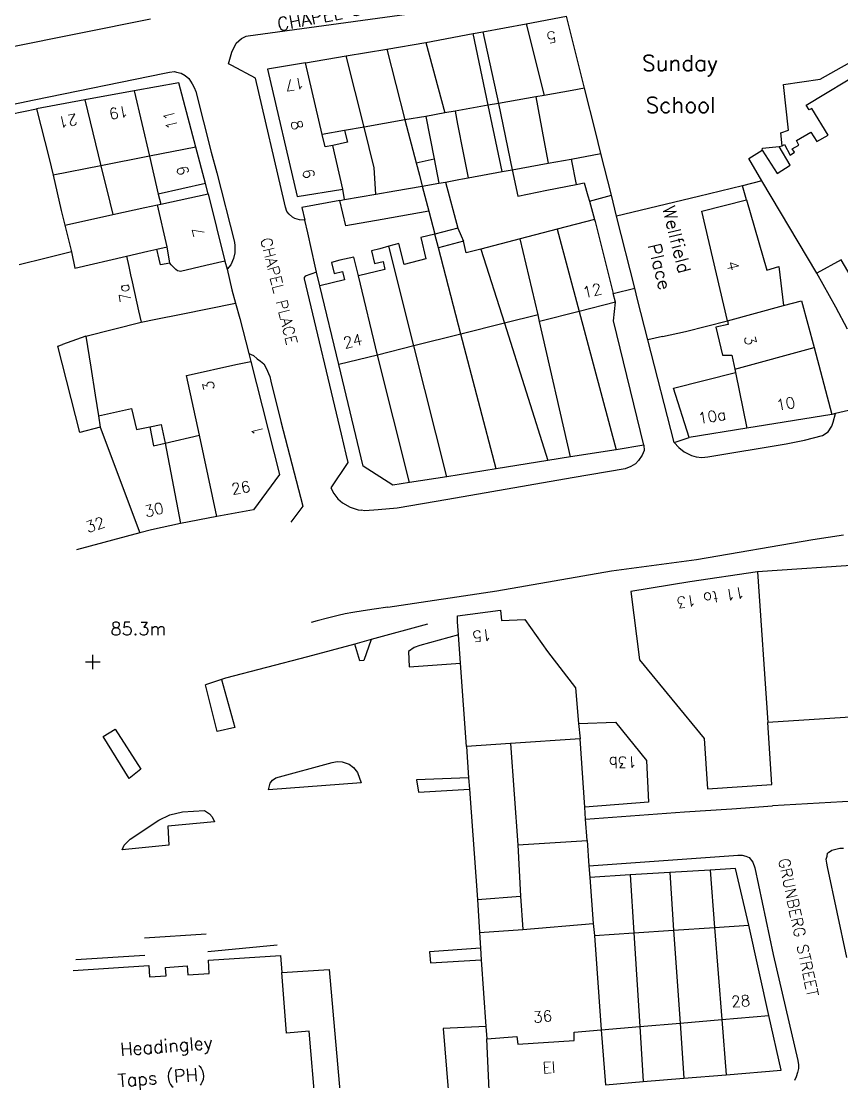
# Model space of a CAD drawing. Extents: x 427500 to 429848, y 434500 to 436505.
# Drawn here: x 427753.8 to 427842.2, y 436107.7 to 436221.8 of the extents above; entities that cross this region are included whole.
import ezdxf

# ---------------------------------------------------------------- set-up
doc = ezdxf.new("R2010")
doc.units = 0
doc.layers.add('LPTIP_Ex_Base', color=8, linetype='Continuous')
doc.styles.add('MtXpl_Romans', font='romans__.ttf')

msp = doc.modelspace()

# ---------------------------------------------------------------- linework, layer by layer
at = {"layer": 'LPTIP_Ex_Base', "color": 251, "true_color": 0x636466}
for p, q in [((427767.75, 436222.05), (427752.4, 436218.95)), ((427808.19, 436221.54), (427812.55, 436222.35)), ((427814.48, 436214.61), (427812.55, 436222.35)), ((427803.53, 436220.68), (427808.19, 436221.54)), ((427808.19, 436221.54), (427810.15, 436213.84)), ((427776.98, 436219.45), (427777.54, 436219.96)), ((427777.54, 436219.96), (427778.07, 436220.22)), ((427778.07, 436220.22), (427778.29, 436220.25)), ((427797.4, 436219.55), (427802.48, 436220.49)), ((427802.48, 436220.49), (427803.53, 436220.68)), ((427804.11, 436212.78), (427802.48, 436220.49)), ((427803.53, 436220.68), (427805.23, 436212.98)), ((427776.51, 436218.49), (427776.98, 436219.45)), ((427788.83, 436218.09), (427793.19, 436218.83)), ((427793.19, 436218.83), (427797.4, 436219.55)), ((427793.19, 436218.83), (427795.15, 436211.2)), ((427797.4, 436219.55), (427799.44, 436211.96)), ((427839.85, 436215.6), (427845.74, 436218.9)), ((427776.17, 436217.23), (427776.51, 436218.49)), ((427784.45, 436217.35), (427788.83, 436218.09)), ((427790.75, 436210.43), (427788.83, 436218.09)), ((427769.25, 436216.25), (427769.8, 436216.35)), ((427769.8, 436216.35), (427770.35, 436216.4)), ((427770.35, 436216.4), (427770.55, 436216.35)), ((427770.55, 436216.35), (427771.05, 436216.25)), ((427776.5, 436217.05), (427776.17, 436217.23)), ((427779.08, 436215.71), (427776.5, 436217.05)), ((427784.45, 436217.35), (427780.35, 436216.65)), ((427780.35, 436216.65), (427783.54, 436202.96)), ((427786.24, 436209.63), (427784.45, 436217.35)), ((427838.35, 436212.8), (427845.9, 436217.35)), ((427755.25, 436213.35), (427769.25, 436216.25)), ((427770.8, 436215.2), (427765.99, 436214.32)), ((427772.65, 436208.26), (427770.8, 436215.2)), ((427771.05, 436216.25), (427771.5, 436216)), ((427771.5, 436216), (427771.9, 436215.65)), ((427771.9, 436215.65), (427772.25, 436215.1)), ((427782.2, 436202.3), (427779.08, 436215.71)), ((427835.9, 436215), (427839.85, 436215.6)), ((427765.99, 436214.32), (427760.7, 436213.35)), ((427765.99, 436214.32), (427767.64, 436207.3)), ((427772.25, 436215.1), (427772.45, 436214.7)), ((427772.45, 436214.7), (427772.65, 436214.25)), ((427772.65, 436214.25), (427774.3, 436207.75)), ((427813.14, 436214.37), (427810.15, 436213.84)), ((427814.48, 436214.61), (427813.14, 436214.37)), ((427815.65, 436209.96), (427814.48, 436214.61)), ((427836.45, 436210.1), (427835.9, 436215)), ((427748.2, 436211.9), (427755.25, 436213.35)), ((427760.7, 436213.35), (427755.5, 436212.4)), ((427760.7, 436213.35), (427762.42, 436206.27)), ((427805.23, 436212.98), (427804.11, 436212.78)), ((427809.24, 436213.68), (427805.23, 436212.98)), ((427805.23, 436212.98), (427806.68, 436205.85)), ((427810.15, 436213.84), (427809.24, 436213.68)), ((427809.24, 436213.68), (427810.1, 436209.03)), ((427732.07, 436207.52), (427755.5, 436212.4)), ((427755.5, 436212.4), (427756.86, 436207.05)), ((427799.44, 436211.96), (427797.39, 436211.59)), ((427800.54, 436212.15), (427799.44, 436211.96)), ((427804.11, 436212.78), (427800.54, 436212.15)), ((427800.54, 436212.15), (427800.82, 436210.74)), ((427804.4, 436211.42), (427804.11, 436212.78)), ((427838.65, 436212.3), (427838.35, 436212.8)), ((427838.95, 436212.45), (427838.65, 436212.3)), ((427840.7, 436209.55), (427838.95, 436212.45)), ((427795.15, 436211.2), (427790.75, 436210.43)), ((427797.39, 436211.59), (427795.15, 436211.2)), ((427795.15, 436211.2), (427796.35, 436206.6)), ((427797.39, 436211.59), (427798.3, 436207.01)), ((427800.82, 436210.74), (427801.43, 436207.67)), ((427805.61, 436205.65), (427804.4, 436211.42)), ((427788.65, 436210.05), (427786.24, 436209.63)), ((427786.55, 436208.3), (427786.24, 436209.63)), ((427790.75, 436210.43), (427788.65, 436210.05)), ((427788.65, 436210.05), (427788.95, 436208.8)), ((427791.85, 436206.05), (427790.75, 436210.43)), ((427815.95, 436208.76), (427815.65, 436209.96)), ((427835.6, 436209.8), (427836.45, 436210.1)), ((427835.75, 436208.4), (427835.6, 436209.8)), ((427837.3, 436209), (427838.85, 436209.9)), ((427838.85, 436209.9), (427839.5, 436208.9)), ((427839.5, 436208.9), (427840.7, 436209.55)), ((427787.4, 436208.47), (427786.55, 436208.3)), ((427788.95, 436208.8), (427787.4, 436208.47)), ((427788.45, 436203.75), (427787.4, 436208.47)), ((427810.1, 436209.03), (427810.56, 436206.55)), ((427816.25, 436207.58), (427815.95, 436208.76)), ((427833.65, 436208.15), (427835.45, 436208.33)), ((427835.45, 436208.33), (427835.75, 436208.4)), ((427836.6, 436206.35), (427835.45, 436208.33)), ((427835.75, 436208.4), (427836, 436208.55)), ((427836, 436208.55), (427836.6, 436207.4)), ((427836.85, 436208.1), (427837.55, 436208.5)), ((427837.55, 436208.5), (427837.3, 436209)), ((427767.64, 436207.3), (427762.42, 436206.27)), ((427772.65, 436208.26), (427767.64, 436207.3)), ((427767.64, 436207.3), (427768.6, 436203.22)), ((427773.68, 436204.38), (427772.65, 436208.26)), ((427774.3, 436207.75), (427774.9, 436205.5)), ((427801.43, 436207.67), (427801.97, 436204.98)), ((427813.04, 436206.99), (427816.25, 436207.58)), ((427817.37, 436203.11), (427816.25, 436207.58)), ((427832.15, 436207.05), (427833.62, 436207.95)), ((427833.62, 436207.95), (427833.65, 436208.15)), ((427833.62, 436207.95), (427835.2, 436205.45)), ((427836.6, 436207.4), (427837.1, 436207.75)), ((427837.1, 436207.75), (427836.85, 436208.1)), ((427756.86, 436207.05), (427757.3, 436205.27)), ((427762.42, 436206.27), (427757.3, 436205.27)), ((427762.42, 436206.27), (427763.38, 436202.34)), ((427792.03, 436203.22), (427791.85, 436206.05)), ((427796.35, 436206.6), (427798.3, 436207.01)), ((427796.35, 436206.6), (427796.71, 436205.25)), ((427798.3, 436207.01), (427798.81, 436204.4)), ((427806.68, 436205.85), (427810.56, 436206.55)), ((427810.56, 436206.55), (427813.04, 436206.99)), ((427813.04, 436206.99), (427813.57, 436204.27)), ((427833.58, 436204.65), (427832.15, 436207.05)), ((427835.2, 436205.45), (427836.6, 436206.35)), ((427757.3, 436205.27), (427758.15, 436201.45)), ((427774.9, 436205.5), (427776.8, 436198.05)), ((427796.71, 436205.25), (427797.01, 436204.09)), ((427801.35, 436204.86), (427801.97, 436204.98)), ((427801.97, 436204.98), (427805.61, 436205.65)), ((427805.61, 436205.65), (427805.83, 436205.69)), ((427805.83, 436205.69), (427806.68, 436205.85)), ((427806.68, 436205.85), (427807.3, 436203)), ((427773.68, 436204.38), (427768.6, 436203.22)), ((427773.95, 436203.27), (427773.68, 436204.38)), ((427783.54, 436202.96), (427788.45, 436203.75)), ((427788.66, 436202.64), (427788.45, 436203.75)), ((427794.06, 436203.57), (427797.01, 436204.09)), ((427797.01, 436204.09), (427798.81, 436204.4)), ((427797.01, 436204.09), (427797.72, 436201.37)), ((427798.81, 436204.4), (427799.5, 436204.52)), ((427799.5, 436204.52), (427800.96, 436204.79)), ((427799.5, 436204.52), (427800.85, 436199.55)), ((427800.96, 436204.79), (427801.35, 436204.86)), ((427810.42, 436203.63), (427813.57, 436204.27)), ((427813.57, 436204.27), (427814.45, 436204.45)), ((427814.45, 436204.45), (427814.85, 436203.04)), ((427831.48, 436204.12), (427826.74, 436202.98)), ((427833.58, 436204.65), (427831.48, 436204.12)), ((427831.92, 436202.59), (427831.48, 436204.12)), ((427839.48, 436194.7), (427833.58, 436204.65)), ((427768.6, 436203.22), (427768.87, 436202.15)), ((427768.87, 436202.15), (427773.95, 436203.27)), ((427773.95, 436203.27), (427775.77, 436196.02)), ((427788.15, 436202.55), (427788.66, 436202.64)), ((427788.66, 436202.64), (427792.03, 436203.22)), ((427792.03, 436203.22), (427794.06, 436203.57)), ((427807.3, 436203), (427810.42, 436203.63)), ((427814.85, 436203.04), (427815.01, 436202.47)), ((427815.01, 436202.47), (427817.37, 436203.11)), ((427817.94, 436200.86), (427817.37, 436203.11)), ((427826.74, 436202.98), (427817.94, 436200.86)), ((427763.38, 436202.34), (427763.7, 436201.02)), ((427763.7, 436201.02), (427767.16, 436201.78)), ((427767.16, 436201.78), (427768.5, 436202.07)), ((427768.5, 436202.07), (427768.87, 436202.15)), ((427769.55, 436197.55), (427768.5, 436202.07)), ((427782.3, 436201.8), (427782.2, 436202.3)), ((427782.45, 436201.35), (427782.3, 436201.8)), ((427788.15, 436202.55), (427784.06, 436201.77)), ((427784.06, 436201.77), (427784.37, 436200.42)), ((427788.8, 436199.8), (427788.15, 436202.55)), ((427815.01, 436202.47), (427815.57, 436200.5)), ((427827.11, 436201.39), (427831.92, 436202.59)), ((427831.92, 436202.59), (427834.1, 436195.05)), ((427758.15, 436201.45), (427758.54, 436199.88)), ((427758.54, 436199.88), (427762.59, 436200.78)), ((427762.59, 436200.78), (427763.7, 436201.02)), ((427782.7, 436201.05), (427782.45, 436201.35)), ((427783.05, 436200.75), (427782.7, 436201.05)), ((427783.3, 436200.6), (427783.05, 436200.75)), ((427783.8, 436200.45), (427783.3, 436200.6)), ((427784.37, 436200.42), (427783.8, 436200.45)), ((427784.68, 436199.06), (427784.37, 436200.42)), ((427792.7, 436200.5), (427788.8, 436199.8)), ((427797.72, 436201.37), (427792.7, 436200.5)), ((427797.72, 436201.37), (427798.36, 436198.93)), ((427815.57, 436200.5), (427811.54, 436199.45)), ((427815.57, 436200.5), (427815.62, 436200.28)), ((427819.9, 436193.11), (427817.94, 436200.86)), ((427829.86, 436189.6), (427827.11, 436201.39)), ((427758.54, 436199.88), (427759.25, 436197)), ((427800.85, 436199.55), (427798.36, 436198.93)), ((427800.85, 436199.55), (427801.2, 436198.73)), ((427811.54, 436199.45), (427807.55, 436198.41)), ((427811.54, 436199.45), (427813.91, 436190.6)), ((427815.62, 436200.28), (427817.57, 436192.53)), ((427776.8, 436198.05), (427776.85, 436197.65)), ((427785.5, 436195.47), (427784.68, 436199.06)), ((427798.36, 436198.93), (427796.85, 436198.55)), ((427796.85, 436198.55), (427797.4, 436196.25)), ((427798.75, 436197.44), (427798.36, 436198.93)), ((427801.45, 436198.15), (427798.75, 436197.44)), ((427801.2, 436198.73), (427801.45, 436198.15)), ((427801.75, 436196.9), (427801.45, 436198.15)), ((427807.55, 436198.41), (427803.33, 436197.31)), ((427809.48, 436190.22), (427807.55, 436198.41)), ((427759.25, 436197), (427756.53, 436196.33)), ((427759.25, 436197), (427759.6, 436195.25)), ((427765.18, 436196.54), (427767.48, 436197.08)), ((427767.48, 436197.08), (427768.43, 436197.3)), ((427768.43, 436197.3), (427769.55, 436197.55)), ((427768.69, 436196.24), (427768.43, 436197.3)), ((427769.85, 436195.8), (427769.55, 436197.55)), ((427776.85, 436196.9), (427776.7, 436196.3)), ((427776.85, 436197.65), (427776.85, 436196.9)), ((427792.45, 436197.35), (427791.55, 436197.13)), ((427791.55, 436197.13), (427791.89, 436195.75)), ((427793.41, 436197.61), (427792.45, 436197.35)), ((427794.5, 436197.9), (427793.41, 436197.61)), ((427796.11, 436186.89), (427793.41, 436197.61)), ((427795.05, 436195.65), (427794.5, 436197.9)), ((427801.15, 436188.15), (427798.75, 436197.44)), ((427803.33, 436197.31), (427801.75, 436196.9)), ((427803.33, 436197.31), (427805.86, 436189.32)), ((427756.53, 436196.33), (427753.61, 436195.61)), ((427759.6, 436195.25), (427765.18, 436196.54)), ((427765.18, 436196.54), (427765.42, 436195.44)), ((427768.85, 436195.6), (427768.69, 436196.24)), ((427769.85, 436195.8), (427768.85, 436195.6)), ((427770, 436195.6), (427769.85, 436195.8)), ((427775.77, 436196.02), (427773.73, 436195.54)), ((427775.77, 436196.02), (427776.03, 436195.14)), ((427776.7, 436196.3), (427776.4, 436195.6)), ((427788.15, 436196.1), (427787.23, 436195.88)), ((427787.23, 436195.88), (427787.52, 436194.68)), ((427789.65, 436196.45), (427788.15, 436196.1)), ((427790.14, 436194.43), (427789.65, 436196.45)), ((427791.89, 436195.75), (427792.79, 436195.97)), ((427792.79, 436195.97), (427793, 436195.1)), ((427797.4, 436196.25), (427795.05, 436195.65)), ((427842.1, 436196.15), (427839.48, 436194.7)), ((427843.45, 436193.9), (427842.1, 436196.15)), ((427765.42, 436195.44), (427765.62, 436194.54)), ((427770.5, 436195.1), (427770, 436195.6)), ((427770.68, 436194.96), (427770.5, 436195.1)), ((427770.7, 436194.95), (427770.68, 436194.96)), ((427771, 436194.9), (427770.7, 436194.95)), ((427773.73, 436195.54), (427771, 436194.9)), ((427776.4, 436195.6), (427776.03, 436195.14)), ((427776.03, 436195.14), (427776.53, 436192.93)), ((427785.64, 436194.83), (427784.4, 436194.4)), ((427785.64, 436194.83), (427785.5, 436195.47)), ((427785.98, 436193.35), (427785.64, 436194.83)), ((427787.52, 436194.68), (427788.44, 436194.9)), ((427788.44, 436194.9), (427788.65, 436194)), ((427793, 436195.1), (427790.14, 436194.43)), ((427834.1, 436195.05), (427835.4, 436195.45)), ((427835.4, 436195.45), (427835.9, 436191.23)), ((427841.55, 436191.05), (427839.48, 436194.7)), ((427765.62, 436194.54), (427765.78, 436193.8)), ((427765.78, 436193.8), (427766.48, 436190.65)), ((427784.4, 436194.4), (427784.3, 436194.25)), ((427784.3, 436194.25), (427784.3, 436194.1)), ((427784.3, 436194.1), (427788.3, 436177.4)), ((427788.65, 436194), (427785.98, 436193.35)), ((427792.2, 436185.91), (427790.14, 436194.43)), ((427776.53, 436192.93), (427776.92, 436191.5)), ((427788.05, 436184.88), (427785.98, 436193.35)), ((427817.57, 436192.53), (427819.9, 436193.11)), ((427817.8, 436191.6), (427817.57, 436192.53)), ((427820.2, 436191.9), (427819.9, 436193.11)), ((427771.05, 436190.32), (427776.92, 436191.5)), ((427776.92, 436191.5), (427777.37, 436189.83)), ((427817.8, 436191.6), (427813.91, 436190.6)), ((427817.6, 436189.6), (427817.8, 436191.6)), ((427821.31, 436187.55), (427820.2, 436191.9)), ((427829.86, 436189.6), (427835.9, 436191.23)), ((427835.9, 436191.23), (427837.85, 436191.75)), ((427837.85, 436191.75), (427839.19, 436186.71)), ((427766.48, 436190.65), (427766.75, 436189.45)), ((427768.34, 436189.77), (427771.05, 436190.32)), ((427809.48, 436190.22), (427805.86, 436189.32)), ((427809.65, 436189.5), (427809.48, 436190.22)), ((427813.91, 436190.6), (427809.65, 436189.5)), ((427813.91, 436190.6), (427817.89, 436175.72)), ((427842.8, 436188.7), (427841.55, 436191.05)), ((427760.8, 436187.95), (427766.75, 436189.45)), ((427766.75, 436189.45), (427768.34, 436189.77)), ((427777.37, 436189.83), (427778.33, 436186.07)), ((427805.86, 436189.32), (427801.15, 436188.15)), ((427805.86, 436189.32), (427810.54, 436174.56)), ((427812.96, 436174.94), (427809.65, 436189.5)), ((427820.88, 436176.2), (427817.6, 436189.6)), ((427825.35, 436188.45), (427829.86, 436189.6)), ((427829.95, 436189.2), (427828.6, 436188.9)), ((427828.6, 436188.9), (427829.35, 436185.9)), ((427829.86, 436189.6), (427829.95, 436189.2)), ((427760.8, 436187.95), (427758.28, 436187.04)), ((427760.8, 436187.95), (427761.33, 436184.6)), ((427801.15, 436188.15), (427796.11, 436186.89)), ((427804.96, 436173.67), (427801.15, 436188.15)), ((427822.89, 436187.9), (427821.31, 436187.55)), ((427822.89, 436187.9), (427825.35, 436188.45)), ((427757.77, 436186.85), (427758.28, 436187.04)), ((427760.15, 436177.59), (427757.77, 436186.85)), ((427796.11, 436186.89), (427792.2, 436185.91)), ((427799.66, 436172.82), (427796.11, 436186.89)), ((427824.12, 436176.48), (427821.31, 436187.55)), ((427830.66, 436184.38), (427839.19, 436186.71)), ((427839.19, 436186.71), (427841.09, 436179.52)), ((427778.33, 436186.07), (427778.55, 436185.23)), ((427778.33, 436186.07), (427778.85, 436185.85)), ((427778.85, 436185.85), (427779.25, 436185.5)), ((427779.25, 436185.5), (427779.6, 436185.25)), ((427792.2, 436185.91), (427788.05, 436184.88)), ((427795.64, 436172.18), (427792.2, 436185.91)), ((427829.35, 436185.9), (427830.35, 436185.9)), ((427830.35, 436185.9), (427830.66, 436184.38)), ((427761.33, 436184.6), (427761.81, 436181.59)), ((427771.8, 436183.73), (427776.94, 436184.88)), ((427776.94, 436184.88), (427778.55, 436185.23)), ((427778.55, 436185.23), (427781.65, 436173.05)), ((427779.6, 436185.25), (427779.95, 436184.95)), ((427779.95, 436184.95), (427780.2, 436184.5)), ((427780.2, 436184.5), (427780.6, 436183.6)), ((427790.65, 436173.95), (427788.05, 436184.88)), ((427830.66, 436184.38), (427830.73, 436184.04)), ((427771.65, 436183.7), (427771.8, 436183.73)), ((427773.03, 436177.3), (427771.65, 436183.7)), ((427780.6, 436183.6), (427780.7, 436183.1)), ((427824.05, 436182.35), (427830.73, 436184.04)), ((427830.73, 436184.04), (427831.94, 436178.04)), ((427780.7, 436183.1), (427781.8, 436178.75)), ((427825.74, 436177.04), (427824.05, 436182.35)), ((427761.81, 436181.59), (427762.15, 436179.38)), ((427762.15, 436179.38), (427765.71, 436180.16)), ((427765.71, 436180.16), (427766.25, 436177.9)), ((427845.81, 436180.62), (427841.48, 436179.61)), ((427762.15, 436179.38), (427762.35, 436178.15)), ((427781.8, 436178.75), (427784.15, 436169.65)), ((427841.09, 436179.52), (427831.94, 436178.04)), ((427841.48, 436179.61), (427841.09, 436179.52)), ((427841.1, 436178.25), (427841.25, 436178.7)), ((427841.25, 436178.7), (427841.48, 436179.61)), ((427762.35, 436178.15), (427760.15, 436177.59)), ((427762.35, 436178.15), (427766.61, 436166.77)), ((427766.25, 436177.9), (427767.7, 436178.18)), ((427767.7, 436178.18), (427768.91, 436178.45)), ((427767.7, 436178.18), (427768.1, 436176.15)), ((427768.91, 436178.45), (427769.35, 436176.44)), ((427831.94, 436178.04), (427825.74, 436177.04)), ((427840.1, 436177.25), (427840.7, 436177.65)), ((427840.7, 436177.65), (427841.1, 436178.25)), ((427768.1, 436176.15), (427769.35, 436176.44)), ((427769.35, 436176.44), (427773.03, 436177.3)), ((427769.35, 436176.44), (427771, 436167.8)), ((427774.91, 436168.52), (427773.03, 436177.3)), ((427788.3, 436177.4), (427788.8, 436175.25)), ((427824.12, 436176.48), (427825.74, 436177.04)), ((427824.12, 436176.48), (427824.65, 436175.95)), ((427827.75, 436174.95), (427836.2, 436176.35)), ((427836.2, 436176.35), (427838.15, 436176.75)), ((427838.15, 436176.75), (427840.1, 436177.25)), ((427788.8, 436175.25), (427789.01, 436174.36)), ((427817.89, 436175.72), (427812.96, 436174.94)), ((427820.88, 436176.2), (427817.89, 436175.72)), ((427820.9, 436175.65), (427820.7, 436175.15)), ((427820.88, 436176.2), (427820.9, 436175.65)), ((427824.65, 436175.95), (427825.2, 436175.5)), ((427825.2, 436175.5), (427826, 436175.1)), ((427789.01, 436174.36), (427787.17, 436171.62)), ((427810.54, 436174.56), (427804.96, 436173.67)), ((427812.96, 436174.94), (427810.54, 436174.56)), ((427819.95, 436174.2), (427819.45, 436173.9)), ((427820.3, 436174.55), (427819.95, 436174.2)), ((427820.7, 436175.15), (427820.3, 436174.55)), ((427826, 436175.1), (427826.5, 436174.95)), ((427826.5, 436174.95), (427827.1, 436174.9)), ((427827.1, 436174.9), (427827.75, 436174.95)), ((427781.65, 436173.05), (427778.85, 436169.25)), ((427793.85, 436171.9), (427790.65, 436173.95)), ((427804.96, 436173.67), (427799.66, 436172.82)), ((427818.85, 436173.65), (427813.15, 436172.7)), ((427819.45, 436173.9), (427818.85, 436173.65)), ((427795.64, 436172.18), (427793.85, 436171.9)), ((427799.66, 436172.82), (427795.64, 436172.18)), ((427813.15, 436172.7), (427799.75, 436170.35)), ((427787.17, 436171.62), (427787.5, 436171.01)), ((427787.5, 436171.01), (427787.92, 436170.45)), ((427784.15, 436169.65), (427782.85, 436167.92)), ((427787.92, 436170.45), (427788.44, 436169.99)), ((427788.44, 436169.99), (427789.24, 436169.55)), ((427789.24, 436169.55), (427790.13, 436169.27)), ((427799.75, 436170.35), (427794.3, 436169.45)), ((427774.91, 436168.52), (427771, 436167.8)), ((427778.85, 436169.25), (427774.91, 436168.52)), ((427790.13, 436169.27), (427790.43, 436169.22)), ((427790.83, 436169.16), (427790.43, 436169.22)), ((427792.25, 436169.25), (427790.83, 436169.16)), ((427794.3, 436169.45), (427792.25, 436169.25)), ((427771, 436167.8), (427767.85, 436167.1)), ((427766.61, 436166.77), (427759.8, 436164.95)), ((427767.85, 436167.1), (427766.61, 436166.77)), ((427839.05, 436166.05), (427842.35, 436166.55)), ((427826.55, 436163.9), (427839.05, 436166.05)), ((427817.4, 436162.7), (427826.55, 436163.9)), ((427805.05, 436160.55), (427817.4, 436162.7)), ((427845.35, 436163.4), (427833.1, 436162.6)), ((427833.1, 436162.6), (427825.8, 436161.5)), ((427833.1, 436162.6), (427834.2, 436146.37)), ((427793.31, 436158.77), (427805.05, 436160.55)), ((427825.8, 436161.5), (427819.45, 436160.45)), ((427819.45, 436160.45), (427820.4, 436153.1)), ((427789.55, 436158.2), (427788.7, 436158.05)), ((427790.65, 436158.4), (427789.55, 436158.2)), ((427791.85, 436158.55), (427790.65, 436158.4)), ((427793.31, 436158.77), (427791.85, 436158.55)), ((427800.8, 436157.85), (427805.45, 436158.45)), ((427805.45, 436158.45), (427805.53, 436157.33)), ((427785.7, 436157.3), (427785.07, 436157.14)), ((427786.8, 436157.6), (427785.7, 436157.3)), ((427787.95, 436157.9), (427786.8, 436157.6)), ((427788.7, 436158.05), (427787.95, 436157.9)), ((427797.58, 436156.95), (427791.53, 436155.3)), ((427800.8, 436157.2), (427800.8, 436157.85)), ((427800.9, 436155.79), (427800.8, 436157.2)), ((427805.53, 436157.33), (427808.07, 436157.46)), ((427808.07, 436157.46), (427810.5, 436154)), ((427789.74, 436154.81), (427784.66, 436153.42)), ((427791.53, 436155.3), (427789.74, 436154.81)), ((427790.31, 436153.01), (427789.74, 436154.81)), ((427791.53, 436155.3), (427790.71, 436153.06)), ((427796.77, 436154.67), (427796.14, 436154.45)), ((427800.9, 436155.79), (427796.77, 436154.67)), ((427801.12, 436152.74), (427800.9, 436155.79)), ((427796.14, 436154.45), (427795.52, 436154)), ((427795.52, 436154), (427795.59, 436152.37)), ((427810.5, 436154), (427813.5, 436150.1)), ((427784.66, 436153.42), (427775.83, 436151.14)), ((427790.71, 436153.06), (427790.31, 436153.01)), ((427795.59, 436152.37), (427801.12, 436152.74)), ((427801.77, 436143.8), (427801.12, 436152.74)), ((427820.4, 436153.1), (427827.37, 436144.64)), ((427775.41, 436151), (427773.68, 436150.42)), ((427774.94, 436145.39), (427773.68, 436150.42)), ((427775.83, 436151.14), (427775.41, 436151)), ((427775.41, 436151), (427776.83, 436145.84)), ((427813.5, 436150.1), (427813.85, 436146.25)), ((427845.45, 436147.1), (427834.2, 436146.37)), ((427762.68, 436144.86), (427763.94, 436145.64)), ((427763.94, 436145.64), (427766.71, 436141.36)), ((427776.83, 436145.84), (427774.94, 436145.39)), ((427813.85, 436146.25), (427817.8, 436146.4)), ((427813.85, 436146.25), (427814, 436144.6)), ((427817.8, 436146.4), (427821.15, 436142.3)), ((427834.65, 436139.7), (427834.2, 436146.37)), ((427765.45, 436140.36), (427762.68, 436144.86)), ((427814, 436144.6), (427806.5, 436144.11)), ((427814.5, 436137.25), (427814, 436144.6)), ((427827.37, 436144.64), (427827.73, 436139.23)), ((427806.5, 436144.11), (427801.77, 436143.8)), ((427801.77, 436143.8), (427802, 436140.42)), ((427806.5, 436144.11), (427807.3, 436133.2)), ((427787.31, 436142.06), (427787.85, 436142.16)), ((427787.85, 436142.16), (427788.4, 436142.13)), ((427788.4, 436142.13), (427789.13, 436141.88)), ((427821.15, 436142.3), (427821.35, 436137.8)), ((427766.71, 436141.36), (427765.45, 436140.36)), ((427781.26, 436140.43), (427787.31, 436142.06)), ((427789.13, 436141.88), (427789.62, 436141.52)), ((427789.62, 436141.52), (427790.03, 436141.01)), ((427790.03, 436141.01), (427790.45, 436139.88)), ((427790.45, 436139.88), (427780.45, 436139.13)), ((427780.63, 436139.83), (427780.88, 436140.16)), ((427780.88, 436140.16), (427781.26, 436140.43)), ((427802, 436140.42), (427796.38, 436140.22)), ((427796.38, 436140.22), (427796.6, 436138.87)), ((427802, 436140.42), (427802.09, 436139.21)), ((427780.45, 436139.13), (427780.63, 436139.83)), ((427796.6, 436138.87), (427802.09, 436139.21)), ((427802.09, 436139.21), (427802.97, 436127.33)), ((427827.73, 436139.23), (427834.65, 436139.7)), ((427821.35, 436137.8), (427814.5, 436137.25)), ((427848.6, 436138.2), (427834.7, 436137.4)), ((427768.64, 436135.85), (427769.84, 436136.42)), ((427769.84, 436136.42), (427771.22, 436136.75)), ((427771.22, 436136.75), (427773.57, 436136.89)), ((427773.57, 436136.89), (427774.11, 436136.56)), ((427774.11, 436136.56), (427774.41, 436136.21)), ((427814.59, 436135.98), (427814.5, 436137.25)), ((427814.59, 436135.98), (427825.25, 436136.75)), ((427825.25, 436136.75), (427830.34, 436137.1)), ((427830.34, 436137.1), (427834.7, 436137.4)), ((427765.56, 436133.83), (427768.64, 436135.85)), ((427774.64, 436135.69), (427769.63, 436135.22)), ((427774.41, 436136.21), (427774.64, 436135.69)), ((427814.76, 436133.66), (427814.59, 436135.98)), ((427769.63, 436135.22), (427769.73, 436133.17)), ((427764.71, 436132.66), (427764.93, 436133.18)), ((427769.73, 436133.17), (427764.71, 436132.66)), ((427764.93, 436133.18), (427765.56, 436133.83)), ((427807.3, 436133.2), (427814.76, 436133.66)), ((427807.3, 436133.2), (427807.6, 436127.68)), ((427814.76, 436133.66), (427814.95, 436130.94)), ((427814.95, 436130.94), (427830.5, 436132.05)), ((427830.5, 436132.05), (427831, 436132.1)), ((427831, 436132.1), (427831.45, 436132.1)), ((427831.45, 436132.1), (427831.85, 436132)), ((427831.85, 436132), (427832.2, 436131.85)), ((427832.2, 436131.85), (427832.6, 436131.35)), ((427840.5, 436131.65), (427840.6, 436132)), ((427840.6, 436132), (427840.65, 436132.3)), ((427840.75, 436132.35), (427840.65, 436132.3)), ((427841.1, 436132.6), (427840.75, 436132.35)), ((427841.55, 436132.7), (427841.1, 436132.6)), ((427841.95, 436132.8), (427841.55, 436132.7)), ((427842.35, 436132.8), (427841.95, 436132.8)), ((427814.95, 436130.94), (427815.04, 436129.71)), ((427832.6, 436131.35), (427832.8, 436130.75)), ((427832.8, 436130.75), (427834.8, 436121.4)), ((427840.55, 436131.25), (427840.5, 436131.65)), ((427840.65, 436130.85), (427840.55, 436131.25)), ((427842.7, 436121.1), (427840.65, 436130.85)), ((427819.4, 436129.97), (427815.04, 436129.71)), ((427815.04, 436129.71), (427815.4, 436124.75)), ((427823.65, 436130.23), (427819.4, 436129.97)), ((427819.4, 436129.97), (427819.79, 436123.74)), ((427828, 436130.49), (427823.65, 436130.23)), ((427823.65, 436130.23), (427824.07, 436124.02)), ((427830.75, 436130.65), (427828, 436130.49)), ((427828, 436130.49), (427828.48, 436124.31)), ((427832.15, 436124.55), (427830.75, 436130.65)), ((427802.97, 436127.33), (427807.6, 436127.68)), ((427802.97, 436127.33), (427803.17, 436123.78)), ((427807.6, 436127.68), (427807.85, 436124.1)), ((427803.17, 436123.78), (427807.85, 436124.1)), ((427807.85, 436124.1), (427815.4, 436124.75)), ((427815.4, 436124.75), (427815.57, 436123.47)), ((427819.79, 436123.74), (427824.07, 436124.02)), ((427824.07, 436124.02), (427828.48, 436124.31)), ((427824.07, 436124.02), (427824.76, 436114.02)), ((427828.48, 436124.31), (427832.15, 436124.55)), ((427828.48, 436124.31), (427829.25, 436114.41)), ((427834.32, 436114.85), (427832.15, 436124.55)), ((427773.76, 436123.59), (427767.11, 436123.18)), ((427803.17, 436123.78), (427803.27, 436122.09)), ((427815.57, 436123.47), (427819.79, 436123.74)), ((427815.57, 436123.47), (427816.26, 436113.29)), ((427819.79, 436123.74), (427820.43, 436113.65)), ((427781.41, 436122.4), (427773.93, 436121.71)), ((427803.27, 436122.09), (427797.78, 436121.71)), ((427797.78, 436121.71), (427797.9, 436120.51)), ((427803.27, 436122.09), (427803.36, 436120.84)), ((427767.15, 436121.3), (427759.73, 436120.84)), ((427773.99, 436120.79), (427781.76, 436121.32)), ((427774.08, 436119.38), (427773.99, 436120.79)), ((427781.76, 436121.32), (427781.9, 436119.46)), ((427797.9, 436120.51), (427803.36, 436120.84)), ((427803.36, 436120.84), (427803.86, 436113.65)), ((427834.8, 436121.4), (427837.45, 436110)), ((427759.44, 436119.68), (427767.57, 436120.24)), ((427767.57, 436120.24), (427767.66, 436119)), ((427769.37, 436120.01), (427771.72, 436120.18)), ((427769.43, 436119.12), (427769.37, 436120.01)), ((427771.72, 436120.18), (427771.78, 436119.22)), ((427771.78, 436119.22), (427774.08, 436119.38)), ((427781.9, 436119.46), (427787, 436119.81)), ((427782.4, 436112.95), (427781.9, 436119.46)), ((427787, 436119.81), (427788.3, 436104.93)), ((427767.66, 436119), (427769.43, 436119.12)), ((427829.25, 436114.41), (427834.32, 436114.85)), ((427835.65, 436108.95), (427834.32, 436114.85)), ((427803.86, 436113.65), (427799.25, 436113.45)), ((427803.86, 436113.65), (427803.95, 436112.35)), ((427816.26, 436113.29), (427820.43, 436113.65)), ((427820.43, 436113.65), (427824.76, 436114.02)), ((427820.43, 436113.65), (427820.81, 436107.73)), ((427824.76, 436114.02), (427829.25, 436114.41)), ((427824.76, 436114.02), (427825.16, 436108.09)), ((427829.25, 436114.41), (427829.71, 436108.46)), ((427784.85, 436113.15), (427782.4, 436112.95)), ((427785.55, 436104.73), (427784.85, 436113.15)), ((427799.25, 436113.45), (427799.8, 436106.89)), ((427803.95, 436112.35), (427807.2, 436112.6)), ((427807.2, 436112.6), (427807.3, 436111.75)), ((427813.35, 436113.05), (427816.26, 436113.29)), ((427813.35, 436112.15), (427813.35, 436113.05)), ((427816.26, 436113.29), (427816.75, 436107.4)), ((427804.25, 436106), (427803.95, 436112.35)), ((427807.3, 436111.75), (427813.35, 436112.15)), ((427837.5, 436109.15), (427837.4, 436108.7)), ((427837.45, 436110), (427837.5, 436109.55)), ((427837.5, 436109.55), (427837.5, 436109.15)), ((427820.81, 436107.73), (427825.16, 436108.09)), ((427825.16, 436108.09), (427829.71, 436108.46)), ((427829.71, 436108.46), (427835.65, 436108.95)), ((427837.25, 436108.25), (427837.1, 436107.85)), ((427837.4, 436108.7), (427837.25, 436108.25)), ((427816.75, 436107.4), (427820.81, 436107.73))]:
    msp.add_line(p, q, dxfattribs=at)
at = {"layer": 'LPTIP_Ex_Base', "color": 251, "true_color": 0x636466, "flags": 128}
msp.add_lwpolyline([(427778.29, 436220.25), (427862.36, 436231.75), (427864.44, 436232.13), (427865.34, 436232.29), (427866.2, 436232.49)], dxfattribs=at)
at = {"layer": 'LPTIP_Ex_Base', "color": 251, "true_color": 0x636466}
for points in [[(427761.55, 436152.12), (427761.55, 436153.67)], [(427760.78, 436152.9), (427762.33, 436152.9)]]:
    msp.add_lwpolyline(points, dxfattribs=at)

# ---------------------------------------------------------------- texts
at = {"layer": 'LPTIP_Ex_Base', "color": 251, "true_color": 0x636466, "style": 'MtXpl_Romans'}
for s, height, rotation, p in [('CHAPEL STREET', 1.4, 11.2, (427781.55, 436220.76)), ('5', 1.2, 189.9, (427811.32, 436220.79)), ('17', 1.2, 190, (427784.18, 436215.81)), ('21', 1.2, 191, (427759.76, 436211.88)), ('19', 1.2, 190.1, (427765.23, 436212.76)), ('11', 1.2, 104.5, (427770.72, 436210.36)), ('8', 1.2, 283.2, (427782.83, 436211.02)), ('9', 1.2, 103.7, (427771.93, 436205.41)), ('6', 1.2, 282.7, (427784.08, 436205.79)), ('Wellfield', 1.4, 283.9, (427822.83, 436201.73)), ('7', 1.2, 104.3, (427773.64, 436198.78)), ('CHAPEL PLACE', 1.2, 284, (427779.58, 436198.37)), ('Place', 1.4, 284.1, (427821.29, 436197.7)), ('4', 1.2, 282.6, (427829.77, 436195.88)), ('7a', 1.2, 100, (427765.72, 436191.7)), ('12', 1.2, 13.4, (427814.44, 436192.02)), ('24', 1.2, 13.4, (427788.66, 436186.59)), ('3', 1.2, 282.6, (427831.63, 436187.87)), ('3', 1.2, 103.4, (427774.71, 436182.23)), ('10', 1.2, 9.7, (427835.22, 436179.9)), ('10a', 1.2, 9.5, (427826.81, 436178.47)), ('1', 1.2, 103.4, (427779.95, 436177.42)), ('26', 1.2, 9.9, (427776.57, 436170.86)), ('30', 1.2, 12.5, (427767.27, 436168.46)), ('32', 1.2, 18.9, (427761.03, 436166.76)), ('11 to 13', 1.2, 189.2, (427831.59, 436160.99)), ('15', 1.2, 186.5, (427804.39, 436156.43)), ('13b', 1.2, 182.2, (427820.1, 436142.75)), ('GRUNBERG STREET', 1.2, 282.1, (427835.33, 436131.62)), ('28', 1.2, 4.5, (427830.31, 436115.72)), ('36', 1.2, 5.1, (427809, 436114.06)), ('Headingley', 1.4, 4.4, (427764.55, 436110.5)), ('Taps (PH)', 1.4, 4.4, (427764.29, 436107.14)), ('El', 1.2, 3.8, (427810.01, 436108.61))]:
    msp.add_text(s, height=height, rotation=rotation, dxfattribs=at).set_placement(p)
for s, height, p in [('Sunday', 1.7, (427820.68, 436216.48)), ('School', 1.7, (427821.07, 436211.97)), ('85.3m', 1.4, (427763.45, 436155.77))]:
    msp.add_text(s, height=height, dxfattribs=at).set_placement(p)

doc.saveas('drawing.dxf')
